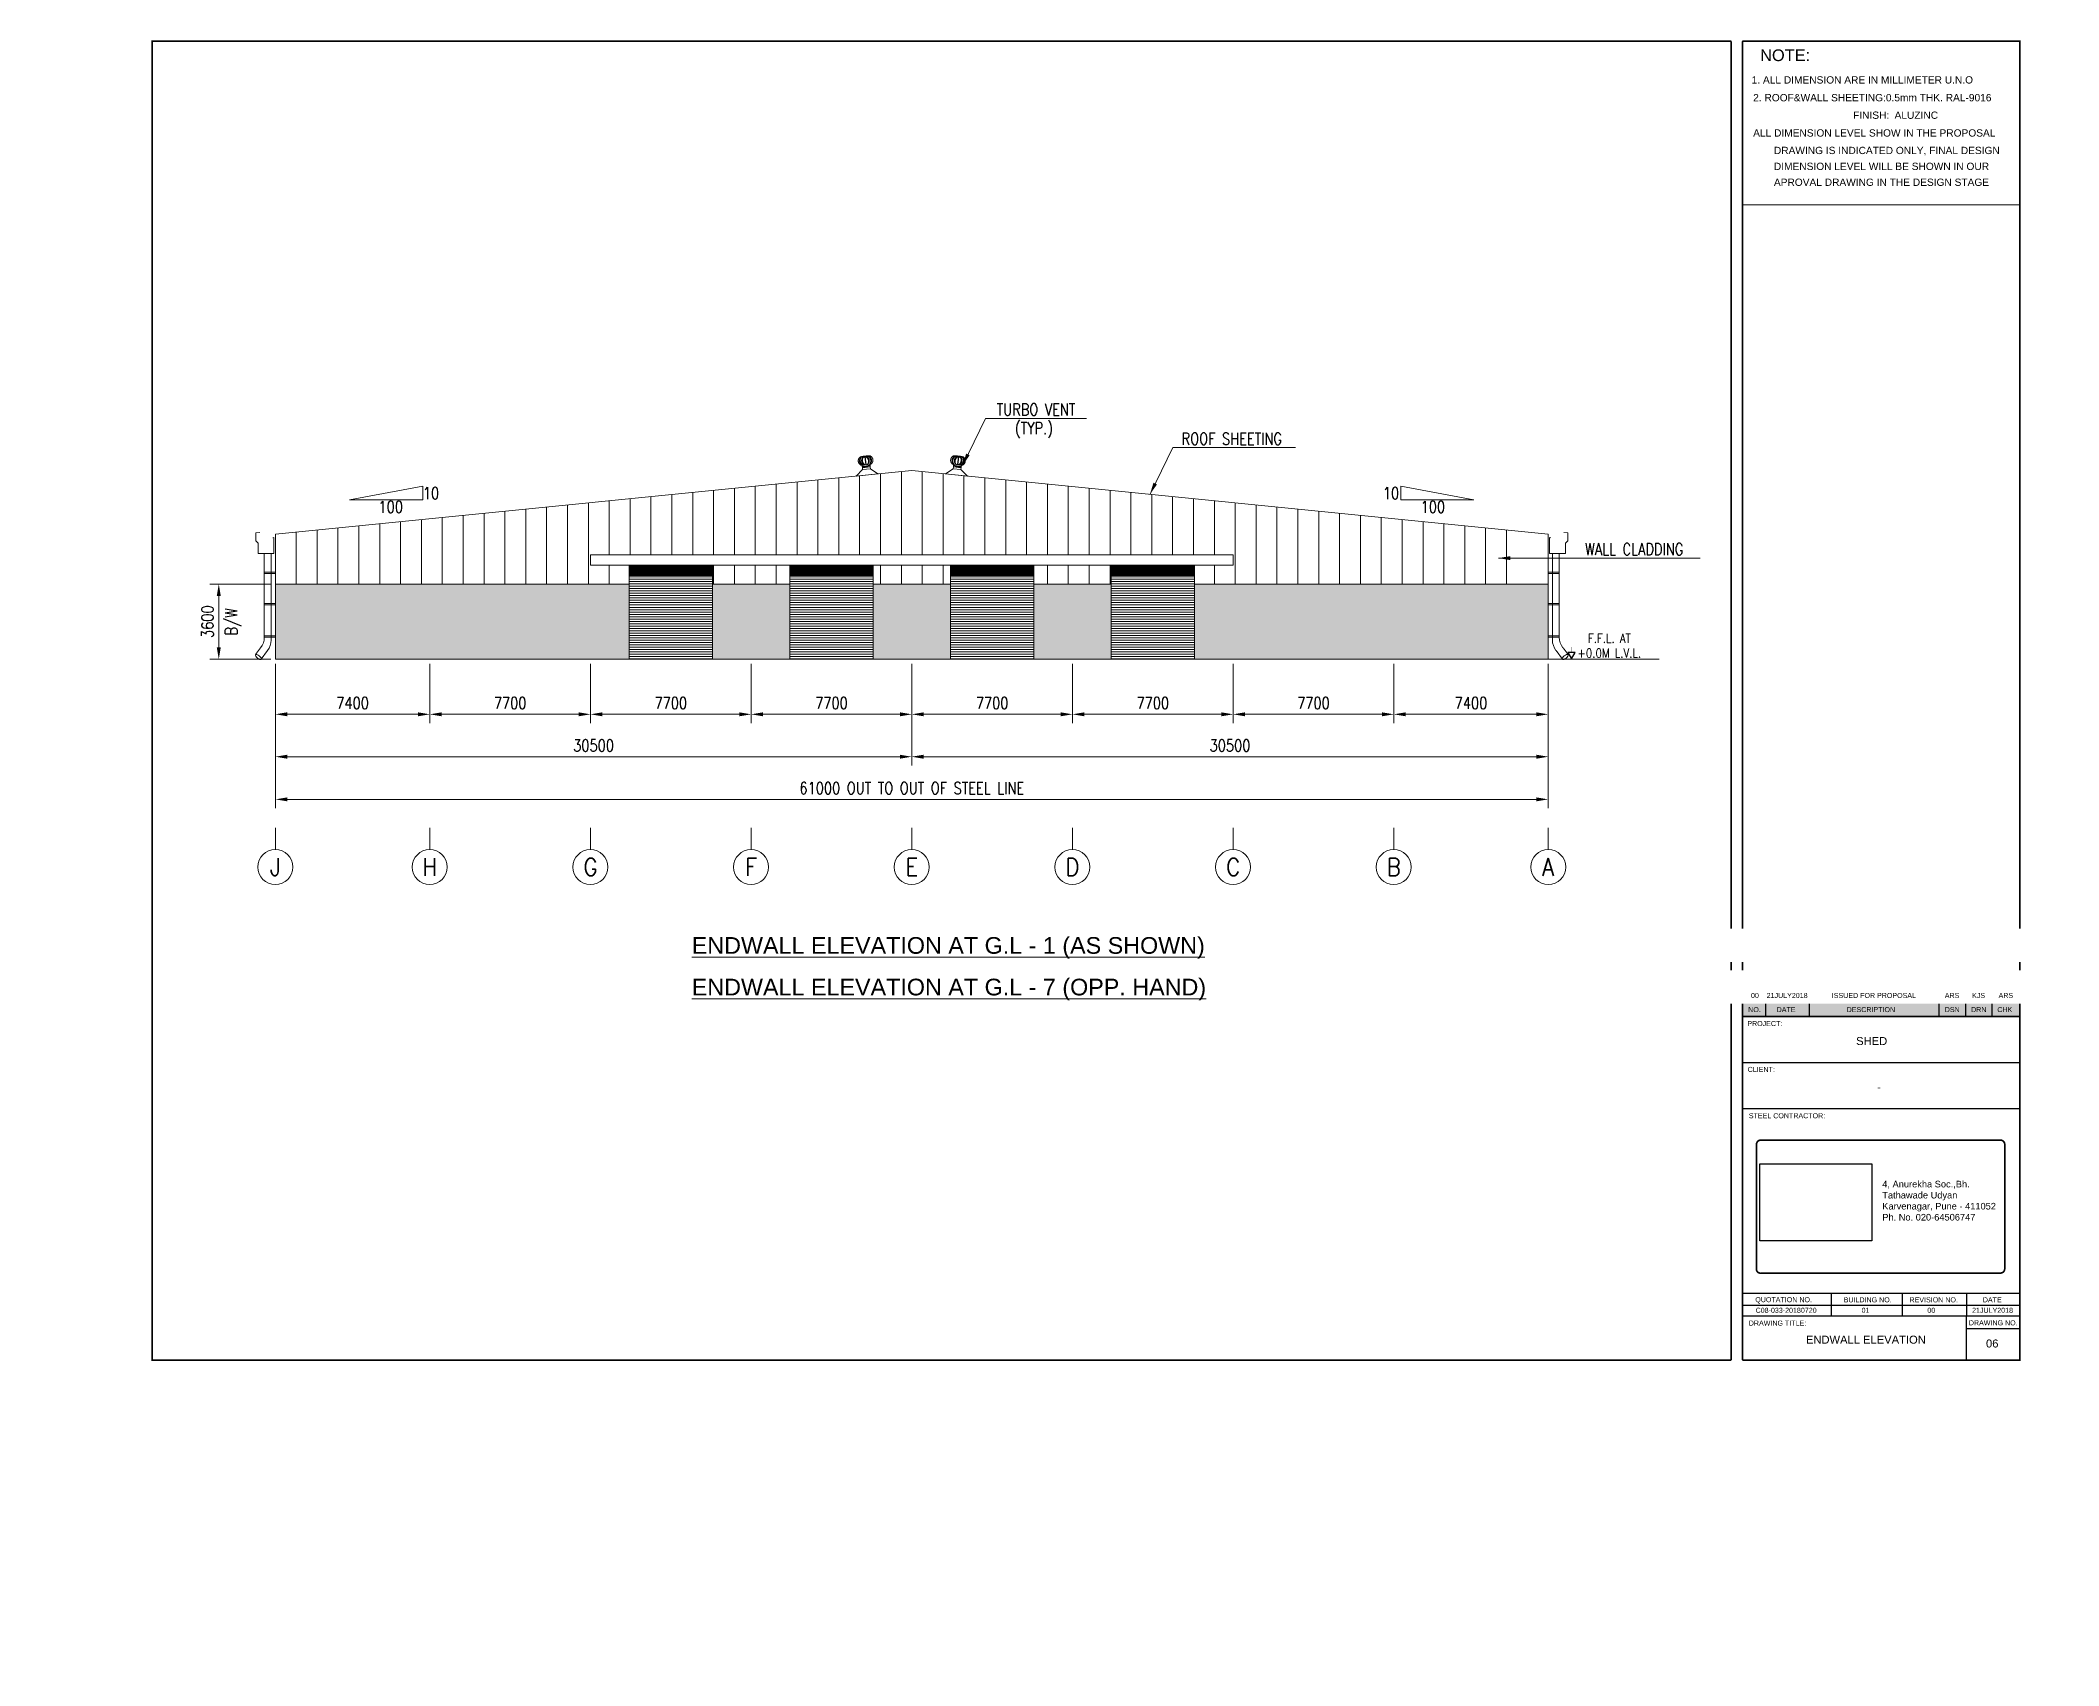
# Model space of a CAD drawing. Header units: millimetres. Extents: x 610087 to 1214515, y 199419 to 286191.
# Drawn here: x 862331 to 959056, y 208259 to 286179 of the extents above; entities that cross this region are included whole.
import ezdxf
from ezdxf.enums import TextEntityAlignment as Align

# ---------------------------------------------------------------- set-up
doc = ezdxf.new("R2010")
doc.units = ezdxf.units.MM
doc.header["$LTSCALE"] = 0.35
doc.header["$MEASUREMENT"] = 0
doc.linetypes.add('CENTER', pattern=[6884.562, 4302.852, -860.57, 860.57, -860.57])
doc.linetypes.add('CONTIN', pattern=[0, 0, 0])
doc.layers.get('0').update_dxf_attribs({"linetype": 'CONTIN'})
doc.layers.get('Defpoints').update_dxf_attribs({"linetype": 'CONTINUOUS'})
doc.layers.add('bORDER', color=1, linetype='CONTINUOUS', lineweight=70)
doc.layers.add('DIMENSIONS', color=7, linetype='CONTINUOUS')
doc.styles.add('ARIAL', font='arial.ttf', dxfattribs={"width": 0.7})
doc.styles.add('S', font='SIMPLEX.shx')
doc.styles.add('SIMPLEX', font='SIMPLEX.shx', dxfattribs={"width": 0.8})
doc.dimstyles.new('Copy of 1-200', dxfattribs={"dimscale": 285, "dimtxt": 2, "dimasz": 2, "dimexe": 1.5, "dimexo": 0.75, "dimgap": 0.9, "dimtad": 1, "dimdec": 0, "dimzin": 0, "dimdsep": 46, "dimtxsty": 'SIMPLEX', "dimcen": 0.09, "dimclrd": 6, "dimclre": 6, "dimclrt": 7, "dimadec": 0, "dimazin": 0, "dimtfac": 1, "dimtdec": 0, "dimtmove": 0, "dimatfit": 3, "dimfxl": 0, "dimtolj": 1, "dimtzin": 0, "dimlwd": 0, "dimlwe": 0, "dimarcsym": 0})
picture_1 = doc.add_image_def('image1.png', size_in_pixel=(720, 496))

# ---------------------------------------------------------------- blocks, each defined once
blk = doc.blocks.new('A1-SHEET')
blk.add_hatch(color=254).paths.add_polyline_path([(-124.02, 161.04), (0.98, 161.04), (0.98, 154.74), (-124.02, 154.74)])
at = {"color": 7}
for p, q in [((-124.02, 173.63), (0.98, 173.63)), ((-113.6, 173.63), (-113.6, 154.74)), ((-94.01, 173.63), (-94.01, 154.74)), ((-35.57, 173.63), (-35.57, 154.74)), ((-23.62, 173.63), (-23.62, 154.74)), ((-11.69, 173.63), (-11.69, 154.74)), ((-124.02, 167.33), (0.98, 167.33)), ((-124.02, 154.74), (0.98, 154.74)), ((-124.02, 134.07), (0.98, 134.07)), ((-124.02, 113.22), (0.98, 113.22)), ((-124.02, 30.04), (0.98, 30.04)), ((-124.02, 30.04), (0.9, 30.04)), ((-84.02, 30.04), (-84.02, 19.95)), ((-52.1, 30.04), (-52.1, 19.95)), ((-23.1, 30.04), (-23.1, 19.95)), ((0.9, 30.04), (0.9, 0.27)), ((0.98, 24.56), (-124.02, 24.56)), ((-124.02, 19.95), (0.9, 19.95)), ((-23.1, 0), (-23.1, 19.95)), ((-23.1, 14.18), (0.9, 14.18))]:
    blk.add_line(p, q, dxfattribs=at)
at = {"linetype": 'CENTER', "lineweight": 0}
blk.add_lwpolyline([(-124.02, 593.98), (0.98, 593.98), (0.98, 520.34), (-124.02, 520.34)], close=True, dxfattribs=at)
at = {"layer": 'bORDER', "color": 5, "const_width": 0.75}
for points in [[(-129.02, 593.98), (-840, 593.98), (-840, 0), (-129.02, 0)], [(-129.02, 593.98), (-129.02, 0)], [(-124.02, 0), (0.98, 0), (0.98, 593.98), (-124.02, 593.98)], [(-124.02, 593.98), (-124.02, 0)]]:
    blk.add_lwpolyline(points, dxfattribs=at)
blk.add_lwpolyline([(-115.68, 99.06), (-7.87, 99.06, -0.414214), (-5.89, 97.08), (-5.89, 41.14, -0.414214), (-7.87, 39.16), (-115.68, 39.16, -0.48833), (-117.66, 41.14), (-117.66, 97.08, -0.198912), (-117.08, 98.48, -0.198912), (-115.68, 99.06, -0.587047)], format="xyb", dxfattribs=at)
at = {"layer": 'DIMENSIONS', "color": 7, "linetype": 'Continuous'}
blk.add_lwpolyline([(-124.02, 161.04), (0.98, 161.04), (0.98, 154.74), (-124.02, 154.74)], close=True, dxfattribs=at)
at = {"color": 7, "style": 'ARIAL'}
for s, height, p in [('NOTE:', 5.268, (-116, 585.02)), ('1. ALL DIMENSION ARE IN MILLIMETER U.N.O', 3.2757, (-119.83, 574.91)), ('2. ROOF&WALL SHEETING:0.5mm THK. RAL-9016', 3.2757, (-119.15, 566.91)), ('ALL DIMENSION LEVEL SHOW IN THE PROPOSAL ', 3.2757, (-119.15, 551.02)), ('FINISH:', 3.276, (-74.16, 559.02)), ('ALUZINC', 3.276, (-55.49, 559.02)), ('DRAWING IS INDICATED ONLY, FINAL DESIGN ', 3.2757, (-109.81, 543.14)), ('DIMENSION LEVEL WILL BE SHOWN IN OUR', 3.2757, (-109.81, 535.98)), ('APROVAL DRAWING IN THE DESIGN STAGE', 3.2757, (-109.81, 528.82))]:
    blk.add_text(s, height=height, dxfattribs=at).set_placement(p)
at = {"style": 'ARIAL'}
for s, height, p in [('NO.', 2.282, (-121.37, 156.7)), ('DATE', 2.282, (-108.58, 156.7)), ('DESCRIPTION', 2.2821, (-77.04, 156.7)), ('DSN', 2.282, (-32.89, 156.7)), ('DRN', 2.282, (-21.03, 156.7)), ('CHK', 2.282, (-9.22, 156.7)), ('PROJECT:', 2.282, (-121.78, 150.41)), ('CLIENT:', 2.282, (-121.61, 129.74)), ('STEEL CONTRACTOR:', 2.2821, (-121.09, 108.88)), ('QUOTATION NO.', 2.2821, (-118.19, 26.05)), ('BUILDING NO.', 2.2821, (-78.39, 25.98)), ('REVISION NO.', 2.2821, (-48.76, 25.98)), ('DATE', 2.282, (-15.75, 25.98)), ('DRAWING TITLE:', 2.2821, (-121.12, 15.49)), ('DRAWING NO.', 2.2821, (-22.05, 15.62))]:
    blk.add_text(s, height=height, dxfattribs=at).set_placement(p)
at = {"insert": (-61.02, 80.72), "char_height": 2.9819, "attachment_point": 1, "style": 'S'}
blk.add_mtext_dynamic_manual_height_columns('{\\fArial|b0|i0|c0|p34;4, Anurekha Soc.,Bh. Tathawade Udyan\\PKarvenagar, Pune - 411052 Ph. No. 020-64506747}', width=57.0182, gutter_width=1, heights=[0], dxfattribs=at)
at = {"style": 'ARIAL'}
for tag, height, p in [('00', 2.28, (-118.81, 164.19)), ('16.DEC.14', 2.28, (-102.91, 164.19)), ('ISSUED_FOR_PROPOSAL', 2.28, (-64.79, 164.19)), ('--', 2.28, (-29.6, 164.19)), ('PMJ', 2.28, (-17.64, 164.19)), ('PMJ', 2.28, (-5.37, 164.19)), ('WAREHOUSE', 3.6, (-65.79, 143.67)), ('GHANA_COMMODITY_EXCHANGE', 3.6, (-62.51, 122.94)), ('Q-074-OI-GH', 2.28, (-104.32, 22.4)), ('01', 2.28, (-68.58, 22.4)), ('01', 2.28, (-38.97, 22.4)), ('16.DEC.14', 2.28, (-11.38, 22.4)), ('COLUMN_LAYOUT_PLAN', 3.6, (-68.41, 9.17)), ('01', 3.6, (-11.52, 7.45))]:
    blk.add_attdef(tag, text='', height=height, dxfattribs=at).set_placement(p, align=Align.MIDDLE_CENTER)
image = blk.add_image(picture_1, insert=(-116.21, 53.63), size_in_units=(50.42, 34.73), rotation=0)
image.dxf.flags = 7
blk = doc.blocks.new('*D45')
at = {"color": 6, "lineweight": 0}
for p, q in [((873594, 256295.25), (873594, 249363.5)), ((934594, 256295.25), (934594, 249363.5)), ((874164, 249791), (934024, 249791))]:
    blk.add_line(p, q, dxfattribs=at)
at = {"color": 6}
for points in [[(874164, 249886), (874164, 249696), (873594, 249791)], [(934024, 249696), (934024, 249886), (934594, 249791)]]:
    blk.add_solid(points, dxfattribs=at)
at = {"layer": 'Defpoints', "color": 0}
for p in [(873594, 256509), (934594, 256509), (934594, 249791)]:
    blk.add_point(p, dxfattribs=at)
at = {"color": 7, "lineweight": 0, "insert": (904094, 250332.5), "char_height": 570, "attachment_point": 5, "style": 'SIMPLEX'}
blk.add_mtext('\\A1;{61000 \\Fsimplex.shx|c1;OUT TO OUT OF STEEL LINE}', dxfattribs=at)
blk = doc.blocks.new('*D46')
at = {"color": 6, "lineweight": 0}
for p, q in [((927194, 256295.25), (927194, 253441.5)), ((934594, 256295.25), (934594, 253441.5)), ((934024, 253869), (927764, 253869))]:
    blk.add_line(p, q, dxfattribs=at)
at = {"color": 6}
for points in [[(927764, 253964), (927764, 253774), (927194, 253869)], [(934024, 253774), (934024, 253964), (934594, 253869)]]:
    blk.add_solid(points, dxfattribs=at)
at = {"layer": 'Defpoints', "color": 0}
for p in [(927194, 256509), (934594, 256509), (927194, 253869)]:
    blk.add_point(p, dxfattribs=at)
at = {"color": 7, "lineweight": 0, "insert": (930894, 254410.5), "char_height": 570, "attachment_point": 5, "style": 'SIMPLEX'}
blk.add_mtext('\\A1;7400', dxfattribs=at)
blk = doc.blocks.new('*D47')
at = {"color": 6, "lineweight": 0}
for p, q in [((919494, 256295.25), (919494, 253441.5)), ((927194, 256295.25), (927194, 253441.5)), ((926624, 253869), (920064, 253869))]:
    blk.add_line(p, q, dxfattribs=at)
at = {"color": 6}
for points in [[(920064, 253964), (920064, 253774), (919494, 253869)], [(926624, 253774), (926624, 253964), (927194, 253869)]]:
    blk.add_solid(points, dxfattribs=at)
at = {"layer": 'Defpoints', "color": 0}
for p in [(919494, 256509), (927194, 256509), (919494, 253869)]:
    blk.add_point(p, dxfattribs=at)
at = {"color": 7, "lineweight": 0, "insert": (923344, 254410.5), "char_height": 570, "attachment_point": 5, "style": 'SIMPLEX'}
blk.add_mtext('\\A1;7700', dxfattribs=at)
blk = doc.blocks.new('*D48')
at = {"color": 6, "lineweight": 0}
for p, q in [((911794, 256295.25), (911794, 253441.5)), ((919494, 256295.25), (919494, 253441.5)), ((918924, 253869), (912364, 253869))]:
    blk.add_line(p, q, dxfattribs=at)
at = {"color": 6}
for points in [[(912364, 253964), (912364, 253774), (911794, 253869)], [(918924, 253774), (918924, 253964), (919494, 253869)]]:
    blk.add_solid(points, dxfattribs=at)
at = {"layer": 'Defpoints', "color": 0}
for p in [(911794, 256509), (919494, 256509), (911794, 253869)]:
    blk.add_point(p, dxfattribs=at)
at = {"color": 7, "lineweight": 0, "insert": (915644, 254410.5), "char_height": 570, "attachment_point": 5, "style": 'SIMPLEX'}
blk.add_mtext('\\A1;7700', dxfattribs=at)
blk = doc.blocks.new('*D49')
at = {"color": 6, "lineweight": 0}
for p, q in [((904094, 256295.25), (904094, 253441.5)), ((911794, 256295.25), (911794, 253441.5)), ((911224, 253869), (904664, 253869))]:
    blk.add_line(p, q, dxfattribs=at)
at = {"color": 6}
for points in [[(904664, 253964), (904664, 253774), (904094, 253869)], [(911224, 253774), (911224, 253964), (911794, 253869)]]:
    blk.add_solid(points, dxfattribs=at)
at = {"layer": 'Defpoints', "color": 0}
for p in [(904094, 256509), (911794, 256509), (904094, 253869)]:
    blk.add_point(p, dxfattribs=at)
at = {"color": 7, "lineweight": 0, "insert": (907944, 254410.5), "char_height": 570, "attachment_point": 5, "style": 'SIMPLEX'}
blk.add_mtext('\\A1;7700', dxfattribs=at)
blk = doc.blocks.new('*D50')
at = {"color": 6, "lineweight": 0}
for p, q in [((896394, 256295.25), (896394, 253441.5)), ((904094, 256295.25), (904094, 253441.5)), ((903524, 253869), (896964, 253869))]:
    blk.add_line(p, q, dxfattribs=at)
at = {"color": 6}
for points in [[(896964, 253964), (896964, 253774), (896394, 253869)], [(903524, 253774), (903524, 253964), (904094, 253869)]]:
    blk.add_solid(points, dxfattribs=at)
at = {"layer": 'Defpoints', "color": 0}
for p in [(896394, 256509), (904094, 256509), (896394, 253869)]:
    blk.add_point(p, dxfattribs=at)
at = {"color": 7, "lineweight": 0, "insert": (900244, 254410.5), "char_height": 570, "attachment_point": 5, "style": 'SIMPLEX'}
blk.add_mtext('\\A1;7700', dxfattribs=at)
blk = doc.blocks.new('*D51')
at = {"color": 6, "lineweight": 0}
for p, q in [((888694, 256295.25), (888694, 253441.5)), ((896394, 256295.25), (896394, 253441.5)), ((895824, 253869), (889264, 253869))]:
    blk.add_line(p, q, dxfattribs=at)
at = {"color": 6}
for points in [[(889264, 253964), (889264, 253774), (888694, 253869)], [(895824, 253774), (895824, 253964), (896394, 253869)]]:
    blk.add_solid(points, dxfattribs=at)
at = {"layer": 'Defpoints', "color": 0}
for p in [(888694, 256509), (896394, 256509), (888694, 253869)]:
    blk.add_point(p, dxfattribs=at)
at = {"color": 7, "lineweight": 0, "insert": (892544, 254410.5), "char_height": 570, "attachment_point": 5, "style": 'SIMPLEX'}
blk.add_mtext('\\A1;7700', dxfattribs=at)
blk = doc.blocks.new('*D52')
at = {"color": 6, "lineweight": 0}
for p, q in [((880994, 256295.25), (880994, 253441.5)), ((888694, 256295.25), (888694, 253441.5)), ((888124, 253869), (881564, 253869))]:
    blk.add_line(p, q, dxfattribs=at)
at = {"color": 6}
for points in [[(881564, 253964), (881564, 253774), (880994, 253869)], [(888124, 253774), (888124, 253964), (888694, 253869)]]:
    blk.add_solid(points, dxfattribs=at)
at = {"layer": 'Defpoints', "color": 0}
for p in [(880994, 256509), (888694, 256509), (880994, 253869)]:
    blk.add_point(p, dxfattribs=at)
at = {"color": 7, "lineweight": 0, "insert": (884844, 254410.5), "char_height": 570, "attachment_point": 5, "style": 'SIMPLEX'}
blk.add_mtext('\\A1;7700', dxfattribs=at)
blk = doc.blocks.new('*D53')
at = {"color": 6, "lineweight": 0}
for p, q in [((873594, 256295.25), (873594, 253441.5)), ((880994, 256295.25), (880994, 253441.5)), ((880424, 253869), (874164, 253869))]:
    blk.add_line(p, q, dxfattribs=at)
at = {"color": 6}
for points in [[(874164, 253964), (874164, 253774), (873594, 253869)], [(880424, 253774), (880424, 253964), (880994, 253869)]]:
    blk.add_solid(points, dxfattribs=at)
at = {"layer": 'Defpoints', "color": 0}
for p in [(873594, 256509), (880994, 256509), (873594, 253869)]:
    blk.add_point(p, dxfattribs=at)
at = {"color": 7, "lineweight": 0, "insert": (877294, 254410.5), "char_height": 570, "attachment_point": 5, "style": 'SIMPLEX'}
blk.add_mtext('\\A1;7400', dxfattribs=at)
blk = doc.blocks.new('*D54')
at = {"color": 6, "lineweight": 0}
for p, q in [((904094, 256295.25), (904094, 251407.5)), ((934594, 256295.25), (934594, 251407.5)), ((934024, 251835), (904664, 251835))]:
    blk.add_line(p, q, dxfattribs=at)
at = {"color": 6}
for points in [[(904664, 251930), (904664, 251740), (904094, 251835)], [(934024, 251740), (934024, 251930), (934594, 251835)]]:
    blk.add_solid(points, dxfattribs=at)
at = {"layer": 'Defpoints', "color": 0}
for p in [(904094, 256509), (934594, 256509), (904094, 251835)]:
    blk.add_point(p, dxfattribs=at)
at = {"color": 7, "lineweight": 0, "insert": (919344, 252376.5), "char_height": 570, "attachment_point": 5, "style": 'SIMPLEX'}
blk.add_mtext('\\A1;30500', dxfattribs=at)
blk = doc.blocks.new('*D55')
at = {"color": 6, "lineweight": 0}
for p, q in [((873594, 256295.25), (873594, 251407.5)), ((904094, 256295.25), (904094, 251407.5)), ((903524, 251835), (874164, 251835))]:
    blk.add_line(p, q, dxfattribs=at)
at = {"color": 6}
for points in [[(874164, 251930), (874164, 251740), (873594, 251835)], [(903524, 251740), (903524, 251930), (904094, 251835)]]:
    blk.add_solid(points, dxfattribs=at)
at = {"layer": 'Defpoints', "color": 0}
for p in [(873594, 256509), (904094, 256509), (873594, 251835)]:
    blk.add_point(p, dxfattribs=at)
at = {"color": 7, "lineweight": 0, "insert": (888844, 252376.5), "char_height": 570, "attachment_point": 5, "style": 'SIMPLEX'}
blk.add_mtext('\\A1;30500', dxfattribs=at)
blk = doc.blocks.new('adwq')
at = {"color": 7, "linetype": 'ByBlock', "lineweight": 0}
for p, q in [((1459284, 285654), (1458665, 285588)), ((1458758, 285435), (1458751, 285505)), ((1459225, 285484), (1458758, 285435)), ((1459225, 285484), (1459218, 285555))]:
    blk.add_line(p, q, dxfattribs=at)
at = {"color": 7, "linetype": 'ByBlock', "lineweight": 0, "ltscale": 2000}
for p, q in [((1458758, 285435), (1459225, 285484)), ((1458770, 285322), (1458758, 285435)), ((1458759, 285428), (1459226, 285478)), ((1459225, 285484), (1459237, 285372)), ((1458770, 285322), (1458379, 284931)), ((1458379, 284931), (1459694, 285062)), ((1458770, 285322), (1459237, 285372)), ((1459694, 285062), (1459237, 285372))]:
    blk.add_line(p, q, dxfattribs=at)
at = {"color": 7, "linetype": 'ByBlock', "lineweight": 0, "ltscale": 100}
for p, q in [((1458956, 285618), (1458907, 286077)), ((1458975, 285620), (1458926, 286079))]:
    blk.add_line(p, q, dxfattribs=at)
at = {"color": 7, "linetype": 'ByBlock', "lineweight": 0}
for centre, radius, start, end in [((1458798, 285846), 291, 128.38049, 242.94073), ((1458871, 285845), 290, 129.0838, 240.32906), ((1459143, 284059), 2083, 87.53335, 104.6215), ((1458744, 287799), 1729, 265.76595, 286.3889), ((1458954, 285875), 329, 143.66157, 237.18488), ((1458671, 285508), 79.4, 358.4222, 94.48265), ((1458989, 285855), 278, 128.97396, 242.83554), ((1458807, 286953), 1432, 267.66847, 286.60459), ((1458819, 286851), 1348, 267.05525, 287.11033), ((1459070, 285885), 316, 143.95041, 239.5877), ((1458832, 285811), 295, 322.17611, 66.69705), ((1458890, 285845), 278, 308.97396, 62.37444), ((1458934, 285838), 327, 323.51642, 56.21556), ((1459015, 285869), 290, 309.06661, 60.214), ((1459300, 285570), 84.1, 101.07275, 190.31226), ((1459098, 285879), 293, 309.43474, 62.71019)]:
    blk.add_arc(centre, radius, start, end, dxfattribs=at)
blk = doc.blocks.new('A$C6AC2533B')
at = {"color": 1}
blk.add_lwpolyline([(1, 0), (251, 433), (-249, 433)], close=True, dxfattribs=at)
at = {"const_width": 5}
blk.add_lwpolyline([(1, 433), (1, 817), (4182, 817)], dxfattribs=at)
at = {"color": 1}
blk.add_solid([(-249, 433), (251, 433), (0, 0), (-249, 433)], dxfattribs=at)
blk = doc.blocks.new('*D59')
at = {"color": 6, "lineweight": 0}
for p, q in [((873380, 260109), (870454, 260109)), ((870881, 257079), (870881, 259539)), ((873380, 256509), (870454, 256509))]:
    blk.add_line(p, q, dxfattribs=at)
at = {"color": 6}
for points in [[(870976, 259539), (870786, 259539), (870881, 260109)], [(870786, 257079), (870976, 257079), (870881, 256509)]]:
    blk.add_solid(points, dxfattribs=at)
at = {"layer": 'Defpoints', "color": 0}
for p in [(870881, 260109), (873594, 260109), (873594, 256509)]:
    blk.add_point(p, dxfattribs=at)
at = {"color": 7, "lineweight": 0, "char_height": 570, "attachment_point": 5, "rotation": 90, "style": 'SIMPLEX'}
for s, insert in [('\\A1;{3600', (870340, 258309)), ('B/W}', (871572, 258309))]:
    blk.add_mtext(s, dxfattribs=dict(at, insert=insert))
blk = doc.blocks.new('FGEF')
at = {"color": 4, "linetype": 'Continuous', "lineweight": 0}
for p, q in [((49013, 80214), (49013, 80980)), ((49889, 81213), (49689, 81223)), ((49777, 80712), (49889, 80824)), ((49777, 80712), (49777, 80214)), ((49777, 80214), (49777, 80712)), ((49889, 81213), (49889, 80824)), ((49148, 80214), (49148, 76205)), ((49476, 80214), (49476, 76205)), ((49148, 76205), (49148, 76068)), ((49318, 75566), (49622, 75146)), ((49654, 75694), (49894, 75368))]:
    blk.add_line(p, q, dxfattribs=at)
at = {"linetype": 'CENTER', "lineweight": 0, "ltscale": 100}
blk.add_line((49013, 80980), (49066, 80974), dxfattribs=at)
at = {"color": 5, "linetype": 'CENTER', "lineweight": 0, "ltscale": 100}
for points in [[(49476, 79317), (48944, 79317), (48944, 79253), (49476, 79253)], [(49476, 77817), (48944, 77817), (48944, 77753), (49476, 77753)], [(49476, 76261), (48944, 76261), (48944, 76197), (49476, 76197)]]:
    blk.add_lwpolyline(points, close=True, dxfattribs=at)
at = {"color": 4, "linetype": 'Continuous', "lineweight": 0}
blk.add_lwpolyline([(49777, 80214), (49013, 80214)], dxfattribs=at)
for centre, end in [((49970, 76068), 217.56311), ((50298, 76205), 218.40377)]:
    blk.add_arc(centre, 823, 180, end, dxfattribs=at)
blk.add_ellipse((49759, 75255), major_axis=(-137, -109), ratio=0.392106, dxfattribs=at)

msp = doc.modelspace()

# ---------------------------------------------------------------- hatches: boundary and pattern name
at = {"lineweight": 0, "ltscale": 0.1}
h = msp.add_hatch(dxfattribs=at)
h.set_pattern_fill('ANSI31', color=6, scale=120, angle=135, style=0)
h.set_pattern_definition([(180, (647457.3, 258646.358), (-9e-16, -15), [])])
h.paths.add_polyline_path([(890544, 260509), (890544, 261009), (894544, 261009), (894544, 260509)])
h = msp.add_hatch(dxfattribs=at)
h.set_pattern_fill('ANSI31', color=6, scale=900, angle=135, style=0)
h.set_pattern_definition([(180, (647457.3, 257646.36), (-7e-15, -112.5), [])])
h.paths.add_polyline_path([(890544, 256509), (890544, 260518.9), (894544, 260518.9), (894544, 256509)])
h = msp.add_hatch(dxfattribs=at)
h.set_pattern_fill('ANSI31', color=6, scale=120, angle=135, style=0)
h.set_pattern_definition([(180, (655157.3, 258646.358), (-9e-16, -15), [])])
h.paths.add_polyline_path([(898244, 260509), (898244, 261009), (902244, 261009), (902244, 260509)])
h = msp.add_hatch(dxfattribs=at)
h.set_pattern_fill('ANSI31', color=6, scale=900, angle=135, style=0)
h.set_pattern_definition([(180, (655157.3, 257646.36), (-7e-15, -112.5), [])])
h.paths.add_polyline_path([(898244, 256509), (898244, 260518.9), (902244, 260518.9), (902244, 256509)])
h = msp.add_hatch(dxfattribs=at)
h.set_pattern_fill('ANSI31', color=6, scale=120, angle=135, style=0)
h.set_pattern_definition([(180, (662857.3, 258646.358), (-9e-16, -15), [])])
h.paths.add_polyline_path([(905944, 260509), (905944, 261009), (909944, 261009), (909944, 260509)])
h = msp.add_hatch(dxfattribs=at)
h.set_pattern_fill('ANSI31', color=6, scale=900, angle=135, style=0)
h.set_pattern_definition([(180, (662857.3, 257646.36), (-7e-15, -112.5), [])])
h.paths.add_polyline_path([(905944, 256509), (905944, 260518.9), (909944, 260518.9), (909944, 256509)])
h = msp.add_hatch(dxfattribs=at)
h.set_pattern_fill('ANSI31', color=6, scale=120, angle=135, style=0)
h.set_pattern_definition([(180, (670557.3, 258646.358), (-9e-16, -15), [])])
h.paths.add_polyline_path([(913644, 260509), (913644, 261009), (917644, 261009), (917644, 260509)])
h = msp.add_hatch(dxfattribs=at)
h.set_pattern_fill('ANSI31', color=6, scale=900, angle=135, style=0)
h.set_pattern_definition([(180, (670557.3, 257646.36), (-7e-15, -112.5), [])])
h.paths.add_polyline_path([(913644, 256509), (913644, 260518.9), (917644, 260518.9), (917644, 256509)])
at = {"linetype": 'Continuous', "lineweight": 0}
h = msp.add_hatch(dxfattribs=at)
h.set_pattern_fill('BRICK', color=16, scale=1000, style=0)
h.set_pattern_definition([(0, (-133918.05, 213377.45), (0, 250), []), (90, (-133918.05, 213377.45), (-500, 0), [250, -250]), (90, (-133668.05, 213377.45), (-500, 0), [-250, 250])])
h.paths.add_polyline_path([(873594, 256509), (890544, 256509), (890544, 260109), (873594, 260109)])
h.paths.add_polyline_path([(934594, 256509), (934594, 260109), (917644, 260109), (917644, 256509)])
h.paths.add_polyline_path([(905944, 256509), (905944, 260109), (902244, 260109), (902244, 256509)])
h.paths.add_polyline_path([(898244, 256509), (898244, 260109), (894544, 260109), (894544, 256509)])
h.paths.add_polyline_path([(913644, 256509), (913644, 260109), (909944, 260109), (909944, 256509)])

# ---------------------------------------------------------------- linework, layer by layer
at = {"lineweight": 0}
for p, q in [((904094, 265559), (873594, 262509)), ((904094, 265559), (934594, 262509)), ((880656, 264807), (877153, 264158)), ((877153, 264158), (880656, 264158)), ((880656, 264158), (880656, 264807)), ((927532, 264158), (927532, 264807)), ((927532, 264807), (931035, 264158)), ((931035, 264158), (927532, 264158)), ((873594, 256509), (873594, 262509)), ((934594, 256509), (934594, 262509)), ((888694, 261518.9), (888694, 261018.9)), ((888694, 261518.9), (919494, 261518.9)), ((919494, 261518.9), (919494, 261018.9)), ((888694, 261018.9), (919494, 261018.9)), ((890544, 260109), (873594, 260109)), ((898244, 260109), (894544, 260109)), ((905944, 260109), (902244, 260109)), ((913644, 260109), (909944, 260109)), ((934594, 260109), (917644, 260109)), ((939905, 256509), (873594, 256509))]:
    msp.add_line(p, q, dxfattribs=at)
at = {"color": 5, "lineweight": 0}
for p, q in [((899594, 261518.9), (899594, 265109)), ((900594, 261518.9), (900594, 265209)), ((901594, 261518.9), (901594, 265309)), ((902594, 261518.9), (902594, 265409)), ((903594, 261518.9), (903594, 265509)), ((904594, 261518.9), (904594, 265509)), ((905594, 261518.9), (905594, 265409)), ((906594, 261518.9), (906594, 265309)), ((907594, 261518.9), (907594, 265209)), ((908594, 261518.9), (908594, 265109)), ((889594, 261518.9), (889594, 264109)), ((890594, 261518.9), (890594, 264209)), ((891594, 261518.9), (891594, 264309)), ((892594, 261518.9), (892594, 264409)), ((893594, 261518.9), (893594, 264509)), ((894594, 261518.9), (894594, 264609)), ((895594, 261518.9), (895594, 264709)), ((896594, 261518.9), (896594, 264809)), ((897594, 261518.9), (897594, 264909)), ((898594, 261518.9), (898594, 265009)), ((909594, 261518.9), (909594, 265009)), ((910594, 261518.9), (910594, 264909)), ((911594, 261518.9), (911594, 264809)), ((912594, 261518.9), (912594, 264709)), ((913594, 261518.9), (913594, 264609)), ((914594, 261518.9), (914594, 264509)), ((915594, 261518.9), (915594, 264409)), ((916594, 261518.9), (916594, 264309)), ((917594, 261518.9), (917594, 264209)), ((918594, 261518.9), (918594, 264109)), ((879594, 260109), (879594, 263109)), ((880594, 260109), (880594, 263209)), ((881594, 260109), (881594, 263309)), ((882594, 260109), (882594, 263409)), ((883594, 260109), (883594, 263509)), ((884594, 260109), (884594, 263609)), ((885594, 260109), (885594, 263709)), ((886594, 260109), (886594, 263809)), ((887594, 260109), (887594, 263909)), ((888594, 260109), (888594, 264009)), ((919594, 260109), (919594, 264009)), ((920594, 260109), (920594, 263909)), ((921594, 260109), (921594, 263809)), ((922594, 260109), (922594, 263709)), ((923594, 260109), (923594, 263609)), ((924594, 260109), (924594, 263509)), ((925594, 260109), (925594, 263409)), ((926594, 260109), (926594, 263309)), ((927594, 260109), (927594, 263209)), ((928594, 260109), (928594, 263109)), ((874594, 260109), (874594, 262609)), ((875594, 260109), (875594, 262709)), ((876594, 260109), (876594, 262809)), ((877594, 260109), (877594, 262909)), ((878594, 260109), (878594, 263009)), ((929594, 260109), (929594, 263009)), ((930594, 260109), (930594, 262909)), ((931594, 260109), (931594, 262809)), ((932594, 260109), (932594, 262709)), ((889594, 260109), (889594, 261018.9)), ((894594, 260109), (894594, 261018.9)), ((895594, 260109), (895594, 261018.9)), ((896594, 260109), (896594, 261018.9)), ((897594, 260109), (897594, 261018.9)), ((902594, 260109), (902594, 261018.9)), ((903594, 260109), (903594, 261018.9)), ((904594, 260109), (904594, 261018.9)), ((905594, 260109), (905594, 261018.9)), ((910594, 260109), (910594, 261018.9)), ((911594, 260109), (911594, 261018.9)), ((912594, 260109), (912594, 261018.9)), ((913594, 260109), (913594, 261018.9)), ((918594, 260109), (918594, 261018.9))]:
    msp.add_line(p, q, dxfattribs=at)
at = {"color": 0, "lineweight": 0, "ltscale": 0.1}
for p, q in [((890544, 261018.9), (893544, 261018.9)), ((893544, 260518.9), (890544, 260518.9)), ((898244, 261018.9), (901244, 261018.9)), ((901244, 260518.9), (898244, 260518.9)), ((905944, 261018.9), (908944, 261018.9)), ((908944, 260518.9), (905944, 260518.9)), ((913644, 261018.9), (916644, 261018.9)), ((916644, 260518.9), (913644, 260518.9)), ((890544, 259509), (890544, 256509)), ((898244, 259509), (898244, 256509)), ((905944, 259509), (905944, 256509)), ((913644, 259509), (913644, 256509)), ((890544, 256509), (893544, 256509)), ((898244, 256509), (901244, 256509)), ((905944, 256509), (908944, 256509)), ((913644, 256509), (916644, 256509))]:
    msp.add_line(p, q, dxfattribs=at)
at = {"color": 1, "linetype": 'ByBlock', "lineweight": 0}
for p, q in [((873594, 248422), (873594, 247384.3)), ((880994, 248422), (880994, 247384.3)), ((888694, 248422), (888694, 247384.3)), ((896394, 248422), (896394, 247384.3)), ((904094, 248422), (904094, 247384.3)), ((911794, 248422), (911794, 247384.3)), ((919494, 248422), (919494, 247384.3)), ((927194, 248422), (927194, 247384.3)), ((934594, 248422), (934594, 247384.3))]:
    msp.add_line(p, q, dxfattribs=at)
at = {"color": 0, "lineweight": 0, "ltscale": 0.1}
for points in [[(890544, 261018.9), (894544, 261018.9), (894544, 260518.9), (890544, 260518.9)], [(890544, 261018.9), (894544, 261018.9), (894544, 256509), (890544, 256509)], [(898244, 261018.9), (902244, 261018.9), (902244, 260518.9), (898244, 260518.9)], [(898244, 261018.9), (902244, 261018.9), (902244, 256509), (898244, 256509)], [(905944, 261018.9), (909944, 261018.9), (909944, 260518.9), (905944, 260518.9)], [(905944, 261018.9), (909944, 261018.9), (909944, 256509), (905944, 256509)], [(913644, 261018.9), (917644, 261018.9), (917644, 260518.9), (913644, 260518.9)], [(913644, 261018.9), (917644, 261018.9), (917644, 256509), (913644, 256509)]]:
    msp.add_lwpolyline(points, close=True, dxfattribs=at)
at = {"color": 1, "linetype": 'ByBlock', "lineweight": 0}
for centre in [(873594, 246544.3), (880994, 246544.3), (888694, 246544.3), (896394, 246544.3), (904094, 246544.3), (911794, 246544.3), (919494, 246544.3), (927194, 246544.3), (934594, 246544.3)]:
    msp.add_circle(centre, 840, dxfattribs=at)

# ---------------------------------------------------------------- block references
at = {"lineweight": 0}
ref = msp.add_blockref('A1-SHEET', (957099.9, 222911.1), dxfattribs=dict(at, xscale=106.4473250442977, yscale=106.4473250442977, zscale=106.4473250442977))
ref.add_attrib('00', ' 00', dxfattribs={"height": 242.92, "style": 'ARIAL'}).set_placement((944453.1, 240388.1), align=Align.MIDDLE_CENTER)
ref.add_attrib('16.DEC.14', '21JULY2018', dxfattribs={"height": 242.92, "style": 'ARIAL'}).set_placement((946045.3, 240388.1), align=Align.MIDDLE_CENTER)
ref.add_attrib('ISSUED_FOR_PROPOSAL', 'ISSUED FOR PROPOSAL', dxfattribs={"height": 242.921, "style": 'ARIAL'}).set_placement((950203.3, 240388.1), align=Align.MIDDLE_CENTER)
ref.add_attrib('RSG', 'ARS', dxfattribs={"height": 242.92, "style": 'ARIAL'}).set_placement((953949.5, 240388.1), align=Align.MIDDLE_CENTER)
ref.add_attrib('KSP', 'KJS', dxfattribs={"height": 242.92, "style": 'ARIAL'}).set_placement((955222, 240388.1), align=Align.MIDDLE_CENTER)
ref.add_attrib('TVS', 'ARS', dxfattribs={"height": 242.92, "style": 'ARIAL'}).set_placement((956528.1, 240388.1), align=Align.MIDDLE_CENTER)
ref.add_attrib('WAREHOUSE', 'SHED', dxfattribs={"height": 383.56, "style": 'ARIAL'}).set_placement((950096.3, 238203.9), align=Align.MIDDLE_CENTER)
ref.add_attrib('GHANA_COMMODITY_EXCHANGE', '-', dxfattribs={"height": 383.6, "style": 'ARIAL'}).set_placement((950446.3, 235997.4), align=Align.MIDDLE_CENTER)
ref.add_attrib('Q-074-OI-GH', 'C08-033-20180720', dxfattribs={"height": 242.921, "style": 'ARIAL'}).set_placement((945995.6, 225295.3), align=Align.MIDDLE_CENTER)
ref.add_attrib('01', '01', dxfattribs={"height": 242.92, "style": 'ARIAL'}).set_placement((949800, 225295.3), align=Align.MIDDLE_CENTER)
ref.add_attrib('01', '00', dxfattribs={"height": 242.92, "style": 'ARIAL'}).set_placement((952951.8, 225295.3), align=Align.MIDDLE_CENTER)
ref.add_attrib('16.DEC.14', '21JULY2018', dxfattribs={"height": 242.92, "style": 'ARIAL'}).set_placement((955889, 225295.3), align=Align.MIDDLE_CENTER)
ref.add_attrib('01', '06', dxfattribs={"height": 383.56, "style": 'ARIAL'}).set_placement((955874, 223704.6), align=Align.MIDDLE_CENTER)
ref.add_attrib('COLUMN_LAYOUT_PLAN', 'ENDWALL ELEVATION', dxfattribs={"height": 383.56, "style": 'ARIAL'}).set_placement((949818.3, 223886.7), align=Align.MIDDLE_CENTER)
at = {"color": 6, "linetype": 'CENTER', "lineweight": 0, "ltscale": 100, "yscale": 0.7963673373113447, "zscale": 0.7963673373113447}
for p, xscale in [((-259978.9, 38382.6), 0.7963673373113447), ((2068166.9, 38382.6), -0.7963673373113447)]:
    msp.add_blockref('adwq', p, dxfattribs=dict(at, xscale=xscale))
at = {"color": 0, "lineweight": 0, "ltscale": 0.1, "xscale": -1}
msp.add_blockref('FGEF', (922538.3, 181362.5), dxfattribs=at)
at = {"color": 0, "lineweight": 0, "ltscale": 0.1}
msp.add_blockref('FGEF', (885649.7, 181362.5), dxfattribs=at)
at = {"color": 7, "lineweight": 0, "xscale": 0.6913834270604964, "yscale": 0.6913834270604964, "zscale": 0.6913834270604964}
msp.add_blockref('A$C6AC2533B', (935709.2, 256531.2), dxfattribs=at)

# ---------------------------------------------------------------- texts
at = {"linetype": 'ByBlock', "lineweight": 0, "style": 'S', "width": 0.9}
for s, p in [('J', (873594, 246544.3)), ('H', (880994, 246544.3)), ('G', (888694, 246544.3)), ('F', (896394, 246544.3)), ('E', (904094, 246544.3)), ('D', (911794, 246544.3)), ('C', (919494, 246544.3)), ('B', (927194, 246544.3)), ('A', (934594, 246544.3))]:
    msp.add_text(s, height=840, dxfattribs=at).set_placement(p, align=Align.MIDDLE_CENTER)
at = {"color": 7, "lineweight": 0, "attachment_point": 5}
for s, insert, char_height, style in [('{\\A1;TURBO VENT}', (910048.6, 268479.5), 570, 'SIMPLEX'), ('{\\A1;(TYP.)}', (909945.6, 267489.5), 570, 'SIMPLEX'), ('{\\A1;ROOF SHEETING}', (919430.8, 267080.1), 570, 'SIMPLEX'), ('{\\A1;100}', (879122, 263809.5), 570, 'SIMPLEX'), ('{\\A1;10}', (881053, 264469.5), 570, 'SIMPLEX'), ('{\\A1;10}', (927061, 264469.5), 570, 'SIMPLEX'), ('{\\A1;100}', (929066, 263809.5), 570, 'SIMPLEX'), ('{\\A1;WALL CLADDING}', (938713.6, 261782.5), 570, 'SIMPLEX'), ('{\\A1;\\W0.85;F.F.L. AT\\P+0.0M L.V.L.}', (937523.5, 257156.7), 423.216, 'S')]:
    msp.add_mtext(s, dxfattribs=dict(at, insert=insert, char_height=char_height, style=style))
at = {"linetype": 'ByBlock', "lineweight": 0, "insert": (782673.2, 210059), "char_height": 1200, "width": 134822.945, "attachment_point": 1, "style": 'ARIAL', "bg_fill": 2}
msp.add_mtext('{\\L\\W1;ROOF PLAN}', dxfattribs=at)

# ---------------------------------------------------------------- dimensions: what is measured, and where the dimension line sits
at = {"lineweight": 0}
for base, p2, angle, text, picture, middle in [((870881, 260109), (873594, 260109), 90, '{<>\\XB/W}', '*D59', (870881, 258309)), ((934594, 249791), (934594, 256509), 180, '{<> \\Fsimplex.shx|c1;OUT TO OUT OF STEEL LINE}', '*D45', (904094, 250332.5))]:
    dim = msp.add_linear_dim(base=base, p1=(873594, 256509), p2=p2, angle=angle, text=text, dimstyle='Copy of 1-200', override={"dimtxsty": 'SIMPLEX'}, dxfattribs=at)
    dim.commit()
    dim.dimension.update_dxf_attribs({"geometry": picture, "text_midpoint": middle})
for base, p1, p2, picture, middle in [((873594, 253869), (880994, 256509), (873594, 256509), '*D53', (877294, 254410.5)), ((873594, 251835), (904094, 256509), (873594, 256509), '*D55', (888844, 252376.5)), ((880994, 253869), (888694, 256509), (880994, 256509), '*D52', (884844, 254410.5)), ((888694, 253869), (896394, 256509), (888694, 256509), '*D51', (892544, 254410.5)), ((896394, 253869), (904094, 256509), (896394, 256509), '*D50', (900244, 254410.5)), ((904094, 253869), (911794, 256509), (904094, 256509), '*D49', (907944, 254410.5)), ((904094, 251835), (934594, 256509), (904094, 256509), '*D54', (919344, 252376.5)), ((911794, 253869), (919494, 256509), (911794, 256509), '*D48', (915644, 254410.5)), ((919494, 253869), (927194, 256509), (919494, 256509), '*D47', (923344, 254410.5)), ((927194, 253869), (934594, 256509), (927194, 256509), '*D46', (930894, 254410.5))]:
    dim = msp.add_linear_dim(base=base, p1=p1, p2=p2, angle=180, dimstyle='Copy of 1-200', dxfattribs=at)
    dim.commit()
    dim.dimension.update_dxf_attribs({"geometry": picture, "text_midpoint": middle})

# ---------------------------------------------------------------- leaders
for points in [[(906533.9, 265815.6), (907621, 268053), (912470, 268053)], [(915510, 264416.2), (916597.2, 266653.6), (922482.2, 266653.6)], [(932204, 261356), (941877, 261356)]]:
    msp.add_leader(points, dimstyle='Copy of 1-200', override={"dimgap": 0.9, "dimtad": 0}, dxfattribs=at)

# ---------------------------------------------------------------- next in the draw order: texts
at = {"linetype": 'ByBlock', "lineweight": 0, "insert": (893548.2, 243188), "char_height": 800, "width": 134822.945, "attachment_point": 1, "style": 'ARIAL', "bg_fill": 2}
msp.add_mtext('{\\L\\W1;ENDWALL ELEVATION AT G.L - 1 (AS SHOWN)}', dxfattribs=at)

# ---------------------------------------------------------------- next in the draw order: texts
at = {"linetype": 'ByBlock', "lineweight": 0, "insert": (893548.2, 241192), "char_height": 800, "width": 134822.945, "attachment_point": 1, "style": 'ARIAL', "bg_fill": 2}
msp.add_mtext('{\\L\\W1;ENDWALL ELEVATION AT G.L - 7 (OPP. HAND)}', dxfattribs=at)

doc.saveas('drawing.dxf')
